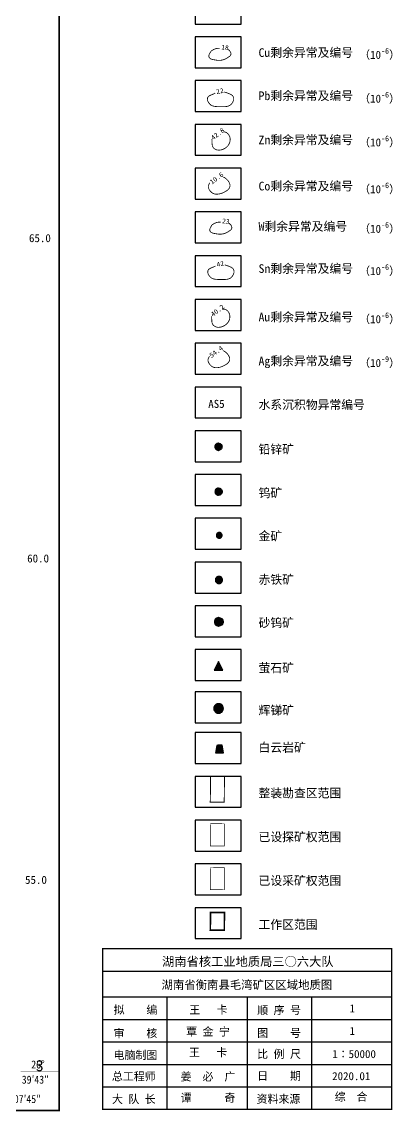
# Model space of a CAD drawing. Extents: x 13788 to 14373, y 59028 to 59855.
# Drawn here: x 14240.4 to 14355.8, y 59027.8 to 59367.1 of the extents above; entities that cross this region are included whole.
import ezdxf
from ezdxf.enums import TextEntityAlignment as Align

# ---------------------------------------------------------------- set-up
doc = ezdxf.new("R2010")
doc.units = 0
doc.header["$LTSCALE"] = 0.5
doc.header["$MEASUREMENT"] = 0
doc.layers.get('0').update_dxf_attribs({"color": 6})
for name, color, linetype in [('DH5万DWT', 7, 'Continuous'), ('JJ', 7, 'Continuous'), ('TK', 7, 'Continuous'), ('TREE_LAYER', 7, 'Continuous'), ('图例WL', 7, 'Continuous'), ('图框', 7, 'Continuous'), ('矿点WT', 7, 'Continuous')]:
    doc.layers.add(name, color=color, linetype=linetype)
doc.styles.add('25', font='', dxfattribs={"width": 0.8, "height": 2.5})
doc.styles.add('HZTXT', font='', dxfattribs={"height": 1})
doc.styles.get("Standard").update_dxf_attribs({"font": ''})
doc.styles.add('黑体', font='simhei.ttf', dxfattribs={"width": 0.8, "height": 2.5})
doc.styles.get('25').set_extended_font_data('NSimSun')
doc.styles.get('HZTXT').set_extended_font_data('SimSun')
doc.styles.get('Standard').set_extended_font_data('SimSun')
doc.linetypes.add('914a', pattern='A,6,-2,[149,AAA.SHX,S=0.15,R=0,X=0,Y=0],-2', length=10)

# ---------------------------------------------------------------- blocks, each defined once
blk = doc.blocks.new('270')
blk.add_hatch(color=130).paths.add_polyline_path([(-0.001231, 0.49567), (-0.001129, -0.496396), (-0.001129, -0.496396), (-0.054109, -0.496309), (-0.156081, -0.474634), (-0.251319, -0.432231), (-0.33566, -0.370954), (-0.405417, -0.293481), (-0.457543, -0.203197), (-0.489758, -0.104049), (-0.500655, -0.000369), (-0.489758, 0.103311), (-0.457543, 0.202459), (-0.405417, 0.292743), (-0.33566, 0.370216), (-0.251319, 0.431494), (-0.156081, 0.473896), (-0.054109, 0.495571), (-0.001231, 0.49567)])
at = {"true_color": 0x7f3331}
blk.add_hatch(color=17, dxfattribs=at).paths.add_polyline_path([(-0.001231, 0.49567), (0.050142, 0.495571), (0.152115, 0.473896), (0.247353, 0.431494), (0.331693, 0.370216), (0.401451, 0.292743), (0.453576, 0.202459), (0.485791, 0.103311), (0.496688, -0.000369), (0.496688, -0.000369), (0.485791, -0.104049), (0.453576, -0.203197), (0.401451, -0.293481), (0.331693, -0.370954), (0.247353, -0.432231), (0.152115, -0.474634), (0.050142, -0.496309), (-0.001129, -0.496396), (-0.001129, -0.496396), (-0.001231, 0.49567)])
at = {"color": 18, "true_color": 0x000000}
for points in [[(-0.001231, 0.49567), (-0.054109, 0.495571), (-0.156081, 0.473896), (-0.251319, 0.431494), (-0.33566, 0.370216), (-0.405417, 0.292743), (-0.457543, 0.202459), (-0.489758, 0.103311), (-0.500655, -0.000369), (-0.489758, -0.104049), (-0.457543, -0.203197), (-0.405417, -0.293481), (-0.33566, -0.370954), (-0.251319, -0.432231), (-0.156081, -0.474634), (-0.054109, -0.496309), (-0.001129, -0.496396)], [(-0.001231, 0.49567), (0.050142, 0.495571), (0.152115, 0.473896), (0.247353, 0.431494), (0.331693, 0.370216), (0.401451, 0.292743), (0.453576, 0.202459), (0.485791, 0.103311), (0.496688, -0.000369), (0.496688, -0.000369), (0.485791, -0.104049), (0.453576, -0.203197), (0.401451, -0.293481), (0.331693, -0.370954), (0.247353, -0.432231), (0.152115, -0.474634), (0.050142, -0.496309), (-0.001129, -0.496396)], [(-0.001231, 0.49567), (-0.001129, -0.496396)]]:
    blk.add_lwpolyline(points, dxfattribs=at)
blk = doc.blocks.new('279')
at = {"true_color": 0xd70065}
blk.add_hatch(color=232, dxfattribs=at).paths.add_polyline_path([(-0.001231, 0.49567), (0.050142, 0.495571), (0.152115, 0.473896), (0.247353, 0.431494), (0.331693, 0.370216), (0.401451, 0.292743), (0.453576, 0.202459), (0.485791, 0.103311), (0.496688, -0.000369), (0.496688, -0.000369), (0.485791, -0.104049), (0.453576, -0.203197), (0.401451, -0.293481), (0.331693, -0.370954), (0.247353, -0.432231), (0.152115, -0.474634), (0.050142, -0.496309), (-0.001129, -0.496396), (-0.001129, -0.496396), (-0.054109, -0.496309), (-0.156081, -0.474634), (-0.251319, -0.432231), (-0.33566, -0.370954), (-0.405417, -0.293481), (-0.457543, -0.203197), (-0.489758, -0.104049), (-0.500655, -0.000369), (-0.489758, 0.103311), (-0.457543, 0.202459), (-0.405417, 0.292743), (-0.33566, 0.370216), (-0.251319, 0.431494), (-0.156081, 0.473896), (-0.054109, 0.495571), (-0.001231, 0.49567)])
at = {"color": 18, "true_color": 0x000000}
for points in [[(-0.001231, 0.49567), (-0.054109, 0.495571), (-0.156081, 0.473896), (-0.251319, 0.431494), (-0.33566, 0.370216), (-0.405417, 0.292743), (-0.457543, 0.202459), (-0.489758, 0.103311), (-0.500655, -0.000369), (-0.489758, -0.104049), (-0.457543, -0.203197), (-0.405417, -0.293481), (-0.33566, -0.370954), (-0.251319, -0.432231), (-0.156081, -0.474634), (-0.054109, -0.496309), (-0.001129, -0.496396)], [(-0.001231, 0.49567), (0.050142, 0.495571), (0.152115, 0.473896), (0.247353, 0.431494), (0.331693, 0.370216), (0.401451, 0.292743), (0.453576, 0.202459), (0.485791, 0.103311), (0.496688, -0.000369), (0.496688, -0.000369), (0.485791, -0.104049), (0.453576, -0.203197), (0.401451, -0.293481), (0.331693, -0.370954), (0.247353, -0.432231), (0.152115, -0.474634), (0.050142, -0.496309), (-0.001129, -0.496396)]]:
    blk.add_lwpolyline(points, dxfattribs=at)
blk = doc.blocks.new('256')
at = {"true_color": 0xff0019}
blk.add_hatch(color=1, dxfattribs=at).paths.add_polyline_path([(0.496688, -0.000369), (0.485791, -0.104049), (0.453576, -0.203197), (0.401451, -0.293481), (0.331693, -0.370954), (0.247353, -0.432231), (0.152115, -0.474634), (0.050142, -0.496309), (-0.054109, -0.496309), (-0.156081, -0.474634), (-0.251319, -0.432231), (-0.33566, -0.370954), (-0.405417, -0.293481), (-0.457543, -0.203197), (-0.489758, -0.104049), (-0.500655, -0.000369), (-0.489758, 0.103311), (-0.457543, 0.202459), (-0.405417, 0.292743), (-0.33566, 0.370216), (-0.251319, 0.431494), (-0.156081, 0.473896), (-0.054109, 0.495571), (0.050142, 0.495571), (0.152115, 0.473896), (0.247353, 0.431494), (0.331693, 0.370216), (0.401451, 0.292743), (0.453576, 0.202459), (0.485791, 0.103311), (0.496688, -0.000369)])
at = {"color": 18, "true_color": 0x000000}
blk.add_lwpolyline([(0.496688, -0.000369), (0.485791, 0.103311), (0.453576, 0.202459), (0.401451, 0.292743), (0.331693, 0.370216), (0.247353, 0.431494), (0.152115, 0.473896), (0.050142, 0.495571), (-0.054109, 0.495571), (-0.156081, 0.473896), (-0.251319, 0.431494), (-0.33566, 0.370216), (-0.405417, 0.292743), (-0.457543, 0.202459), (-0.489758, 0.103311), (-0.500655, -0.000369), (-0.489758, -0.104049), (-0.457543, -0.203197), (-0.405417, -0.293481), (-0.33566, -0.370954), (-0.251319, -0.432231), (-0.156081, -0.474634), (-0.054109, -0.496309), (0.050142, -0.496309), (0.152115, -0.474634), (0.247353, -0.432231), (0.331693, -0.370954), (0.401451, -0.293481), (0.453576, -0.203197), (0.485791, -0.104049), (0.496688, -0.000369)], dxfattribs=at)
at = {"color": 18, "true_color": 0x000000, "const_width": 0.022367}
blk.add_lwpolyline([(-0.045725, -0.000369, 1), (0.041759, -0.000369, 1)], format="xyb", close=True, dxfattribs=at)
at = {"color": 18, "true_color": 0x000000}
blk.add_circle((-0.001983, -0.000369), 0.087484, dxfattribs=at)
blk = doc.blocks.new('319')
at = {"true_color": 0x18f200}
blk.add_hatch(color=3, dxfattribs=at).paths.add_polyline_path([(-0.002467, 0.499869), (0.498446, -0.499413), (-0.500836, -0.499413), (-0.002467, 0.499869)])
at = {"color": 18, "true_color": 0x000000}
blk.add_lwpolyline([(-0.002467, 0.499869), (-0.500836, -0.499413), (0.498446, -0.499413), (-0.002467, 0.499869)], dxfattribs=at)
blk = doc.blocks.new('407')
blk.add_hatch(color=210).paths.add_polyline_path([(-0.419362, -0.49818), (-0.253629, 0.496218), (0.24357, 0.496218), (0.409303, -0.49818), (-0.419362, -0.49818)])
at = {"color": 18, "true_color": 0x000000}
for points in [[(-0.419362, -0.49818), (-0.271622, 0.388264), (-0.271622, 0.388264), (-0.253629, 0.496218), (0.24357, 0.496218), (0.409303, -0.49818), (-0.419362, -0.49818)], [(-0.002612, 0.496373), (-0.002612, -0.498424)]]:
    blk.add_lwpolyline(points, dxfattribs=at)
blk = doc.blocks.new('460')
at = {"true_color": 0xff0019}
blk.add_hatch(color=1, dxfattribs=at).paths.add_polyline_path([(-0.001231, 0.49567), (0.050142, 0.495571), (0.152115, 0.473896), (0.247353, 0.431494), (0.331693, 0.370216), (0.401451, 0.292743), (0.453576, 0.202459), (0.485791, 0.103311), (0.496688, -0.000369), (0.496688, -0.000369), (0.485791, -0.104049), (0.453576, -0.203197), (0.401451, -0.293481), (0.331693, -0.370954), (0.247353, -0.432231), (0.152115, -0.474634), (0.050142, -0.496309), (-0.001129, -0.496396), (-0.001129, -0.496396), (-0.054109, -0.496309), (-0.156081, -0.474634), (-0.251319, -0.432231), (-0.33566, -0.370954), (-0.405417, -0.293481), (-0.457543, -0.203197), (-0.489758, -0.104049), (-0.500655, -0.000369), (-0.489758, 0.103311), (-0.457543, 0.202459), (-0.405417, 0.292743), (-0.33566, 0.370216), (-0.251319, 0.431494), (-0.156081, 0.473896), (-0.054109, 0.495571), (-0.001231, 0.49567)])
at = {"color": 18, "true_color": 0x000000}
for points in [[(-0.001231, 0.49567), (-0.054109, 0.495571), (-0.156081, 0.473896), (-0.251319, 0.431494), (-0.33566, 0.370216), (-0.405417, 0.292743), (-0.457543, 0.202459), (-0.489758, 0.103311), (-0.500655, -0.000369), (-0.489758, -0.104049), (-0.457543, -0.203197), (-0.405417, -0.293481), (-0.33566, -0.370954), (-0.251319, -0.432231), (-0.156081, -0.474634), (-0.054109, -0.496309), (-0.001129, -0.496396)], [(-0.001231, 0.49567), (0.050142, 0.495571), (0.152115, 0.473896), (0.247353, 0.431494), (0.331693, 0.370216), (0.401451, 0.292743), (0.453576, 0.202459), (0.485791, 0.103311), (0.496688, -0.000369), (0.496688, -0.000369), (0.485791, -0.104049), (0.453576, -0.203197), (0.401451, -0.293481), (0.331693, -0.370954), (0.247353, -0.432231), (0.152115, -0.474634), (0.050142, -0.496309), (-0.001129, -0.496396)], [(-0.50177, -0.001208), (0.496201, -0.001208)]]:
    blk.add_lwpolyline(points, dxfattribs=at)
at = {"color": 18, "true_color": 0x000000, "const_width": 0.056317}
blk.add_lwpolyline([(-0.18489, -0.322329, 1), (-0.104129, -0.322329, 1)], format="xyb", close=True, dxfattribs=at)
at = {"color": 18, "true_color": 0x000000}
blk.add_lwpolyline([(0.104089, -0.322329, 1), (0.184849, -0.322329, 1)], format="xyb", close=True, dxfattribs=at)
for centre in [(-0.144509, -0.322329), (-0.144509, -0.322329), (0.144469, -0.322329), (0.144469, -0.322329)]:
    blk.add_circle(centre, 0.080761, dxfattribs=at)
blk = doc.blocks.new('289')
at = {"true_color": 0xff3100}
blk.add_hatch(color=20, dxfattribs=at).paths.add_polyline_path([(0.496688, -0.000369), (0.485791, -0.104049), (0.453576, -0.203197), (0.401451, -0.293481), (0.331693, -0.370954), (0.247353, -0.432231), (0.152115, -0.474634), (0.050142, -0.496309), (-0.054109, -0.496309), (-0.156081, -0.474634), (-0.251319, -0.432231), (-0.33566, -0.370954), (-0.405417, -0.293481), (-0.457543, -0.203197), (-0.489758, -0.104049), (-0.500655, -0.000369), (-0.489758, 0.103311), (-0.457543, 0.202459), (-0.405417, 0.292743), (-0.33566, 0.370216), (-0.251319, 0.431494), (-0.156081, 0.473896), (-0.054109, 0.495571), (0.050142, 0.495571), (0.152115, 0.473896), (0.247353, 0.431494), (0.331693, 0.370216), (0.401451, 0.292743), (0.453576, 0.202459), (0.485791, 0.103311), (0.496688, -0.000369)])
at = {"color": 18, "true_color": 0x000000}
for points in [[(0.496688, -0.000369), (0.485791, 0.103311), (0.453576, 0.202459), (0.401451, 0.292743), (0.331693, 0.370216), (0.247353, 0.431494), (0.152115, 0.473896), (0.050142, 0.495571), (-0.054109, 0.495571), (-0.156081, 0.473896), (-0.251319, 0.431494), (-0.33566, 0.370216), (-0.405417, 0.292743), (-0.457543, 0.202459), (-0.489758, 0.103311), (-0.500655, -0.000369), (-0.489758, -0.104049), (-0.457543, -0.203197), (-0.405417, -0.293481), (-0.33566, -0.370954), (-0.251319, -0.432231), (-0.156081, -0.474634), (-0.054109, -0.496309), (0.050142, -0.496309), (0.152115, -0.474634), (0.247353, -0.432231), (0.331693, -0.370954), (0.401451, -0.293481), (0.453576, -0.203197), (0.485791, -0.104049), (0.496688, -0.000369)], [(-0.001651, 0.494591), (-0.001651, -0.496317)], [(-0.501714, -0.000863), (0.496108, -0.000863)]]:
    blk.add_lwpolyline(points, dxfattribs=at)
blk = doc.blocks.new('293')
at = {"true_color": 0xff3100}
blk.add_hatch(color=20, dxfattribs=at).paths.add_polyline_path([(0.496688, -0.000369), (0.485791, -0.104049), (0.453576, -0.203197), (0.401451, -0.293481), (0.331693, -0.370954), (0.247353, -0.432231), (0.152115, -0.474634), (0.050142, -0.496309), (-0.054109, -0.496309), (-0.156081, -0.474634), (-0.251319, -0.432231), (-0.33566, -0.370954), (-0.405417, -0.293481), (-0.457543, -0.203197), (-0.489758, -0.104049), (-0.500655, -0.000369), (-0.489758, 0.103311), (-0.457543, 0.202459), (-0.405417, 0.292743), (-0.33566, 0.370216), (-0.251319, 0.431494), (-0.156081, 0.473896), (-0.054109, 0.495571), (0.050142, 0.495571), (0.152115, 0.473896), (0.247353, 0.431494), (0.331693, 0.370216), (0.401451, 0.292743), (0.453576, 0.202459), (0.485791, 0.103311), (0.496688, -0.000369)])
at = {"color": 18, "true_color": 0x000000}
for points in [[(0.496688, -0.000369), (0.485791, 0.103311), (0.453576, 0.202459), (0.401451, 0.292743), (0.331693, 0.370216), (0.247353, 0.431494), (0.152115, 0.473896), (0.050142, 0.495571), (-0.054109, 0.495571), (-0.156081, 0.473896), (-0.251319, 0.431494), (-0.33566, 0.370216), (-0.405417, 0.292743), (-0.457543, 0.202459), (-0.489758, 0.103311), (-0.500655, -0.000369), (-0.489758, -0.104049), (-0.457543, -0.203197), (-0.405417, -0.293481), (-0.33566, -0.370954), (-0.251319, -0.432231), (-0.156081, -0.474634), (-0.054109, -0.496309), (0.050142, -0.496309), (0.152115, -0.474634), (0.247353, -0.432231), (0.331693, -0.370954), (0.401451, -0.293481), (0.453576, -0.203197), (0.485791, -0.104049), (0.496688, -0.000369)], [(-0.501714, -0.000863), (0.496108, -0.000863)]]:
    blk.add_lwpolyline(points, dxfattribs=at)

msp = doc.modelspace()

# ---------------------------------------------------------------- linework, layer by layer
at = {"layer": 'JJ', "color": 5, "linetype": '914a', "ltscale": 0.5, "const_width": 0.3, "flags": 128}
msp.add_lwpolyline([(14303.52, 59132.07), (14303.49, 59123.99), (14299.13, 59124.02), (14299.18, 59132.07)], dxfattribs=at)
at = {"layer": 'TK'}
for points in [[(14294.45, 59122.43), (14308.79, 59122.43), (14308.79, 59132.07), (14294.45, 59132.07), (14294.45, 59122.43)], [(14294.45, 59108.8), (14308.79, 59108.8), (14308.79, 59118.43), (14294.45, 59118.43), (14294.45, 59108.8)], [(14294.45, 59095.16), (14308.79, 59095.16), (14308.79, 59104.8), (14294.45, 59104.8), (14294.45, 59095.16)], [(14294.45, 59081.53), (14308.79, 59081.53), (14308.79, 59091.16), (14294.45, 59091.16), (14294.45, 59081.53)]]:
    msp.add_lwpolyline(points, dxfattribs=at)
at = {"layer": 'TK', "color": 1, "ltscale": 2, "const_width": 0.5, "flags": 128}
msp.add_lwpolyline([(14303.53, 59089.64), (14303.49, 59084.16), (14299.13, 59084.19), (14299.19, 59089.67)], close=True, dxfattribs=at)
at = {"layer": 'TK', "linetype": 'Continuous', "const_width": 0.4}
msp.add_lwpolyline([(14355.62, 59028.35), (14265.62, 59028.35), (14265.62, 59078.35), (14355.62, 59078.35)], close=True, dxfattribs=at)
at = {"layer": 'TK', "linetype": 'Continuous'}
for points in [[(14265.62, 59071.35), (14355.62, 59071.35)], [(14265.62, 59063.35), (14355.62, 59063.35)], [(14285.62, 59063.35), (14285.62, 59028.35)], [(14310.62, 59063.35), (14310.62, 59028.35)], [(14330.62, 59063.35), (14330.62, 59028.35)], [(14265.62, 59056.35), (14355.62, 59056.35)], [(14265.62, 59049.35), (14355.62, 59049.35)], [(14265.62, 59042.35), (14355.62, 59042.35)], [(14265.62, 59035.35), (14355.62, 59035.35)]]:
    msp.add_lwpolyline(points, dxfattribs=at)
at = {"layer": 'TREE_LAYER', "color": 5, "const_width": 0.2}
msp.add_lwpolyline([(14303.53, 59117.28), (14303.49, 59110.36), (14299.13, 59110.39), (14299.19, 59117.31)], close=True, dxfattribs=at)
at = {"layer": 'TREE_LAYER', "color": 6, "const_width": 0.2}
msp.add_lwpolyline([(14303.53, 59103.65), (14303.49, 59096.72), (14299.13, 59096.75), (14299.19, 59103.68)], close=True, dxfattribs=at)
at = {"layer": '图例WL'}
for points in [[(14294.45, 59366.45), (14308.79, 59366.45), (14308.79, 59376.09), (14294.45, 59376.09), (14294.45, 59366.45)], [(14294.45, 59352.82), (14308.79, 59352.82), (14308.79, 59362.45), (14294.45, 59362.45), (14294.45, 59352.82)], [(14294.45, 59339.18), (14308.79, 59339.18), (14308.79, 59348.82), (14294.45, 59348.82), (14294.45, 59339.18)], [(14294.45, 59325.55), (14308.79, 59325.55), (14308.79, 59335.18), (14294.45, 59335.18), (14294.45, 59325.55)], [(14294.45, 59311.91), (14308.79, 59311.91), (14308.79, 59321.55), (14294.45, 59321.55), (14294.45, 59311.91)], [(14294.45, 59298.28), (14308.79, 59298.28), (14308.79, 59307.91), (14294.45, 59307.91), (14294.45, 59298.28)], [(14294.45, 59284.64), (14308.79, 59284.64), (14308.79, 59294.28), (14294.45, 59294.28), (14294.45, 59284.64)], [(14294.45, 59271), (14308.79, 59271), (14308.79, 59280.64), (14294.45, 59280.64), (14294.45, 59271)], [(14294.45, 59257.37), (14308.79, 59257.37), (14308.79, 59267), (14294.45, 59267), (14294.45, 59257.37)], [(14294.45, 59243.73), (14308.79, 59243.73), (14308.79, 59253.37), (14294.45, 59253.37), (14294.45, 59243.73)], [(14294.45, 59230.1), (14308.79, 59230.1), (14308.79, 59239.73), (14294.45, 59239.73), (14294.45, 59230.1)], [(14294.45, 59216.46), (14308.79, 59216.46), (14308.79, 59226.1), (14294.45, 59226.1), (14294.45, 59216.46)], [(14294.45, 59202.83), (14308.79, 59202.83), (14308.79, 59212.46), (14294.45, 59212.46), (14294.45, 59202.83)], [(14294.45, 59189.19), (14308.79, 59189.19), (14308.79, 59198.83), (14294.45, 59198.83), (14294.45, 59189.19)], [(14294.45, 59175.56), (14308.79, 59175.56), (14308.79, 59185.19), (14294.45, 59185.19), (14294.45, 59175.56)], [(14294.45, 59161.92), (14308.79, 59161.92), (14308.79, 59171.56), (14294.45, 59171.56), (14294.45, 59161.92)], [(14294.45, 59148.76), (14308.79, 59148.76), (14308.79, 59158.4), (14294.45, 59158.4), (14294.45, 59148.76)], [(14294.45, 59136.07), (14308.79, 59136.07), (14308.79, 59145.7), (14294.45, 59145.7), (14294.45, 59136.07)]]:
    msp.add_lwpolyline(points, dxfattribs=at)
at = {"layer": '图例WL', "color": 3, "const_width": 0.25, "elevation": -2574}
for points in [[(14304.64, 59358.56), (14304.97, 59358.28), (14305.27, 59357.97), (14305.48, 59357.61), (14305.57, 59357.22), (14305.5, 59356.83), (14305.27, 59356.5), (14304.94, 59356.24), (14304.57, 59356), (14304.21, 59355.77), (14303.84, 59355.57), (14303.45, 59355.41), (14303.04, 59355.28), (14302.63, 59355.19), (14302.21, 59355.14), (14301.78, 59355.13), (14301.36, 59355.15), (14300.94, 59355.21), (14300.51, 59355.29), (14300.07, 59355.36), (14299.64, 59355.46), (14299.25, 59355.61), (14298.94, 59355.83), (14298.72, 59356.14), (14298.66, 59356.54), (14298.76, 59356.92), (14298.96, 59357.3), (14299.18, 59357.68), (14299.3, 59357.94)], [(14299.3, 59357.94), (14299.49, 59358.09), (14299.69, 59358.24), (14299.9, 59358.36), (14300.12, 59358.48), (14300.34, 59358.59), (14300.57, 59358.68), (14300.8, 59358.75), (14301.04, 59358.81), (14301.28, 59358.85), (14301.52, 59358.87), (14301.77, 59358.88), (14302.01, 59358.86), (14302.06, 59358.86)]]:
    msp.add_lwpolyline(points, dxfattribs=at)
at = {"layer": '图例WL', "color": 178, "const_width": 0.25, "elevation": 31}
msp.add_lwpolyline([(14303.49, 59345.24), (14304.02, 59345.11), (14304.53, 59344.93), (14305.06, 59344.73), (14305.56, 59344.5), (14305.99, 59344.2), (14306.29, 59343.8), (14306.43, 59343.3), (14306.38, 59342.77), (14306.2, 59342.26), (14305.92, 59341.79), (14305.59, 59341.38), (14305.18, 59341.08), (14304.71, 59340.88), (14304.19, 59340.76), (14303.64, 59340.71), (14303.08, 59340.69), (14302.52, 59340.7), (14301.98, 59340.71), (14301.42, 59340.72), (14300.87, 59340.75), (14300.33, 59340.82), (14299.82, 59340.96), (14299.35, 59341.18), (14298.96, 59341.52), (14298.62, 59341.95), (14298.35, 59342.43), (14298.22, 59342.94), (14298.26, 59343.45), (14298.51, 59343.84), (14298.9, 59344.13), (14299.39, 59344.35), (14299.92, 59344.57), (14300.43, 59344.81), (14300.64, 59344.95)], dxfattribs=at)
at = {"layer": '图例WL', "color": 5, "const_width": 0.25, "elevation": 32}
msp.add_lwpolyline([(14303.17, 59332.82), (14303.64, 59332.81), (14304.08, 59332.68), (14304.46, 59332.42), (14304.78, 59332.08), (14305.03, 59331.7), (14305.21, 59331.27), (14305.3, 59330.82), (14305.31, 59330.35), (14305.26, 59329.89), (14305.14, 59329.44), (14304.94, 59329.02), (14304.69, 59328.63), (14304.38, 59328.28), (14304.03, 59327.97), (14303.64, 59327.7), (14303.21, 59327.48), (14302.77, 59327.31), (14302.31, 59327.21), (14301.86, 59327.16), (14301.41, 59327.19), (14300.98, 59327.29), (14300.59, 59327.48), (14300.23, 59327.74), (14299.95, 59328.09), (14299.78, 59328.5), (14299.7, 59328.94), (14299.68, 59329.4), (14299.67, 59329.87), (14299.65, 59330.35), (14299.61, 59330.63)], dxfattribs=at)
at = {"layer": '图例WL', "color": 208, "const_width": 0.25, "elevation": -2570}
msp.add_lwpolyline([(14303.15, 59318.8), (14303.58, 59318.59), (14303.98, 59318.31), (14304.34, 59317.99), (14304.68, 59317.62), (14304.96, 59317.21), (14305.16, 59316.78), (14305.27, 59316.33), (14305.25, 59315.86), (14305.11, 59315.41), (14304.84, 59315.03), (14304.5, 59314.7), (14304.09, 59314.42), (14303.66, 59314.17), (14303.23, 59313.95), (14302.77, 59313.76), (14302.29, 59313.6), (14301.81, 59313.5), (14301.32, 59313.44), (14300.84, 59313.45), (14300.39, 59313.53), (14299.96, 59313.69), (14299.57, 59313.94), (14299.22, 59314.28), (14298.91, 59314.67), (14298.67, 59315.09), (14298.53, 59315.54), (14298.52, 59316.01), (14298.67, 59316.46), (14298.93, 59316.87), (14299.01, 59317.01)], dxfattribs=at)
at = {"layer": '图例WL', "color": 6, "const_width": 0.25, "elevation": -2574}
for points in [[(14304.92, 59304.41), (14305.25, 59304.13), (14305.55, 59303.82), (14305.77, 59303.46), (14305.86, 59303.07), (14305.78, 59302.67), (14305.55, 59302.35), (14305.23, 59302.09), (14304.85, 59301.85), (14304.49, 59301.62), (14304.12, 59301.42), (14303.73, 59301.25), (14303.33, 59301.13), (14302.91, 59301.04), (14302.49, 59300.99), (14302.07, 59300.98), (14301.64, 59301), (14301.22, 59301.06), (14300.8, 59301.13), (14300.36, 59301.21), (14299.92, 59301.31), (14299.54, 59301.46), (14299.22, 59301.67), (14299.01, 59301.99), (14298.95, 59302.39), (14299.05, 59302.77), (14299.24, 59303.14), (14299.46, 59303.52), (14299.58, 59303.79)], [(14299.58, 59303.79), (14299.77, 59303.94), (14299.97, 59304.08), (14300.18, 59304.21), (14300.4, 59304.33), (14300.62, 59304.43), (14300.85, 59304.52), (14301.08, 59304.6), (14301.32, 59304.66), (14301.56, 59304.7), (14301.8, 59304.72), (14302.05, 59304.73), (14302.29, 59304.71), (14302.35, 59304.71)]]:
    msp.add_lwpolyline(points, dxfattribs=at)
at = {"layer": '图例WL', "color": 90, "const_width": 0.25, "elevation": -2575}
msp.add_lwpolyline([(14303.6, 59291.4), (14304.13, 59291.27), (14304.64, 59291.09), (14305.17, 59290.89), (14305.67, 59290.66), (14306.1, 59290.36), (14306.4, 59289.96), (14306.54, 59289.45), (14306.49, 59288.93), (14306.31, 59288.42), (14306.03, 59287.94), (14305.7, 59287.53), (14305.29, 59287.23), (14304.82, 59287.04), (14304.3, 59286.92), (14303.75, 59286.86), (14303.19, 59286.85), (14302.63, 59286.85), (14302.09, 59286.86), (14301.53, 59286.87), (14300.98, 59286.9), (14300.44, 59286.98), (14299.93, 59287.11), (14299.46, 59287.34), (14299.07, 59287.68), (14298.73, 59288.11), (14298.46, 59288.58), (14298.33, 59289.09), (14298.37, 59289.61), (14298.62, 59290), (14299.01, 59290.28), (14299.5, 59290.51), (14300.03, 59290.72), (14300.54, 59290.97), (14300.75, 59291.1)], dxfattribs=at)
at = {"layer": '图例WL', "color": 1, "const_width": 0.25, "elevation": -2571}
msp.add_lwpolyline([(14303.08, 59277.62), (14303.55, 59277.61), (14303.99, 59277.48), (14304.37, 59277.22), (14304.69, 59276.88), (14304.94, 59276.5), (14305.12, 59276.07), (14305.21, 59275.62), (14305.22, 59275.15), (14305.17, 59274.69), (14305.05, 59274.24), (14304.85, 59273.82), (14304.6, 59273.43), (14304.29, 59273.08), (14303.94, 59272.77), (14303.55, 59272.5), (14303.12, 59272.28), (14302.68, 59272.11), (14302.22, 59272.01), (14301.77, 59271.97), (14301.32, 59271.99), (14300.89, 59272.09), (14300.5, 59272.28), (14300.14, 59272.55), (14299.86, 59272.9), (14299.69, 59273.3), (14299.61, 59273.74), (14299.59, 59274.2), (14299.58, 59274.67), (14299.56, 59275.15), (14299.52, 59275.43)], dxfattribs=at)
at = {"layer": '图例WL', "const_width": 0.25, "elevation": -2570}
msp.add_lwpolyline([(14303.04, 59264.74), (14303.48, 59264.53), (14303.88, 59264.25), (14304.24, 59263.93), (14304.57, 59263.56), (14304.85, 59263.15), (14305.06, 59262.72), (14305.16, 59262.27), (14305.15, 59261.8), (14305, 59261.35), (14304.74, 59260.97), (14304.39, 59260.64), (14303.99, 59260.36), (14303.56, 59260.11), (14303.12, 59259.89), (14302.66, 59259.7), (14302.19, 59259.54), (14301.7, 59259.44), (14301.22, 59259.38), (14300.74, 59259.39), (14300.28, 59259.47), (14299.86, 59259.63), (14299.47, 59259.88), (14299.12, 59260.22), (14298.81, 59260.61), (14298.57, 59261.03), (14298.43, 59261.48), (14298.41, 59261.95), (14298.57, 59262.4), (14298.82, 59262.81), (14298.91, 59262.95)], dxfattribs=at)
at = {"layer": '图框'}
for points, const_width, elevation in [([(13788, 59028), (14252, 59028), (14252, 59812)], 0.5, 2), ([(14240, 59040), (14252, 59040)], 0.08, 21)]:
    msp.add_lwpolyline(points, dxfattribs=dict(at, const_width=const_width, elevation=elevation))

# ---------------------------------------------------------------- block references
at = {"layer": '图例WL'}
for name, p, xscale, yscale in [('270', (14301.68, 59234.75), 2.25, 2.25), ('279', (14301.71, 59220.78), 2.25, 2.25), ('289', (14301.92, 59207.15), 1.799999999999272, 1.80000000000291), ('256', (14301.83, 59193.27), 2.25, 2.25), ('460', (14301.79, 59180.22), 2.700000000000728, 2.69999999999709), ('407', (14302.02, 59140.6), 2.700000000000728, 2.69999999999709)]:
    msp.add_blockref(name, p, dxfattribs=dict(at, xscale=xscale, yscale=yscale))
at = {"layer": '图例WL', "color": 90, "xscale": 2.700000000000728, "yscale": 2.69999999999709}
msp.add_blockref('319', (14301.67, 59166.55), dxfattribs=at)
at = {"layer": '矿点WT', "xscale": 3, "yscale": 3}
msp.add_blockref('293', (14301.72, 59153.23), dxfattribs=at)

# ---------------------------------------------------------------- texts
at = {"layer": 'DH5万DWT', "insert": (14244.79, 59040.16, 10), "char_height": 3.5, "width": 3.5, "attachment_point": 7}
msp.add_mtext('\\A1;3', dxfattribs=at)
at = {"layer": 'TK', "color": 7, "linetype": 'Continuous', "style": '25'}
for s, height, p in [('湖南省核工业地质局三○六大队', 2.8, (14284.09, 59072.99)), ('拟    编', 2.5, (14268.99, 59058.07)), ('王   卡', 2.5, (14292.6, 59058.07)), ('顺 序 号', 2.5, (14313.74, 59057.96)), ('1', 2.5, (14342.52, 59058.54)), ('审    核  ', 2.5, (14268.99, 59050.75)), (' 覃 金 宁', 2.5, (14289.9, 59051.28)), ('图    号', 2.5, (14313.74, 59050.86)), ('1', 2.5, (14342.52, 59051.5)), ('电脑制图', 2.5, (14268.99, 59043.98)), ('王   卡', 2.5, (14292.48, 59044.83)), ('比 例 尺', 2.5, (14313.74, 59044.31)), ('1∶50000', 2.5, (14337.13, 59044.31)), ('总工程师', 2.5, (14268.47, 59037.35)), ('姜\u3000必\u3000广', 2.5, (14289.89, 59037.28)), ('日    期', 2.5, (14313.74, 59037.49)), ('2020.01', 2.5, (14337.1, 59037.43)), ('大 队 长', 2.5, (14268.47, 59030.26)), ('谭\u3000 \u3000 奇', 2.5, (14289.89, 59030.7)), ('资料来源', 2.5, (14313.54, 59030.31)), ('综  合', 2.5, (14337.89, 59030.98))]:
    msp.add_text(s, height=height, dxfattribs=at).set_placement(p)
at = {"layer": 'TK', "color": 7, "linetype": 'Continuous', "style": '黑体'}
msp.add_text('湖南省衡南县毛湾矿区区域地质图', height=2.6, dxfattribs=at).set_placement((14310.53, 59065.81), align=Align.CENTER)
at = {"layer": 'TK', "color": 7, "char_height": 2.7, "attachment_point": 7}
for s, insert, width in [('整装勘查区范围', (14314.16, 59125.16), 37.6141), ('已设探矿权范围', (14314.16, 59111.52), 37.6141), ('已设采矿权范围', (14314.16, 59097.89), 31.5093), ('工作区范围 ', (14314.16, 59084.25), 31.0918)]:
    msp.add_mtext(s, dxfattribs=dict(at, insert=insert, width=width))
at = {"layer": '图例WL', "color": 7, "style": 'HZTXT'}
for s, rotation, p in [('18', 353.367, (14302.47, 59358.57)), ('22', 11.3099, (14301.12, 59344.61)), ('42.8', 38.2902, (14300.04, 59330.19)), ('10.6', 36.3844, (14299.65, 59316.43)), ('23', 353.3675, (14302.75, 59304.42)), ('42', 11.3099, (14301.23, 59290.76)), ('40.2', 38.2902, (14299.98, 59275.18)), ('54.4', 36.3844, (14299.5, 59262.36))]:
    msp.add_text(s, height=1.5, rotation=rotation, dxfattribs=at).set_placement(p)
for s, p in [('Cu剩余异常及编号', (14314.16, 59356.2)), ('Pb剩余异常及编号', (14314.16, 59342.75)), ('Zn剩余异常及编号', (14314.16, 59329)), ('Co剩余异常及编号', (14314.16, 59314.61)), ('W剩余异常及编号', (14314.16, 59302.04)), ('Sn剩余异常及编号', (14314.16, 59288.91)), ('Au剩余异常及编号', (14314.16, 59273.8)), ('Ag剩余异常及编号', (14314.16, 59260.13)), ('水系沉积物异常编号', (14314.16, 59246.49))]:
    msp.add_text(s, height=2.7, dxfattribs=at).set_placement(p)
at = {"layer": '图例WL', "color": 7}
for s, insert, char_height, width, attachment_point in [('\\A1;（10{\\H0.7x;\\S-6^ ;}）', (14345.52, 59358.95), 2.5, 30.716, 1), ('\\A1;（10{\\H0.7x;\\S-6^ ;}）', (14345.52, 59345.31), 2.5, 30.716, 1), ('\\A1;（10{\\H0.7x;\\S-6^ ;}）', (14345.52, 59331.68), 2.5, 30.716, 1), ('\\A1;（10{\\H0.7x;\\S-6^ ;}）', (14345.52, 59317.08), 2.5, 30.716, 1), ('\\A1;（10{\\H0.7x;\\S-6^ ;}）', (14345.52, 59304.77), 2.5, 30.716, 1), ('\\A1;（10{\\H0.7x;\\S-6^ ;}）', (14345.52, 59291.61), 2.5, 30.716, 1), ('\\A1;（10{\\H0.7x;\\S-6^ ;}）', (14345.52, 59276.6), 2.5, 30.716, 1), ('\\A1;（10{\\H0.7x;\\S-9^ ;}）', (14345.52, 59262.96), 2.5, 30.716, 1), ('AS5', (14298.49, 59249.37), 2.5, 30.716, 1), ('铅锌矿', (14314.16, 59232.31), 2.7, 17.28, 7), ('\\A1;钨矿', (14314.16, 59218.72), 2.7, 11.52, 7), ('\\A1;金矿', (14314.16, 59205.28), 2.7, 11.52, 7), ('\\A1;赤铁矿', (14314.16, 59191.72), 2.7, 17.28, 7), ('\\A1;砂钨矿', (14314.16, 59178.26), 2.7, 17.28, 7), ('\\A1;萤石矿', (14314.16, 59164.16), 2.7, 17.28, 7), ('辉锑矿', (14314.16, 59151), 2.7, 17.28, 7), ('\\A1;白云岩矿', (14314.16, 59139.39), 2.7, 23.04, 7)]:
    msp.add_mtext(s, dxfattribs=dict(at, insert=insert, char_height=char_height, width=width, attachment_point=attachment_point))
at = {"layer": '图框', "style": 'HZTXT'}
for s, p in [('65.0', (14242.63, 59298.5)), ('60.0', (14242.06, 59198.71)), ('55.0', (14241.4, 59098.58))]:
    msp.add_text(s, height=2.5, dxfattribs=at).set_placement(p)
at = {"layer": '图框', "style": 'HZTXT', "width": 0.9}
for s, p in [('26%%D', (14243.33, 59041.06, -8)), ('39′43″', (14240.37, 59036.34, -6)), ('113%%D07′45″', (14232.17, 59030.3, -8))]:
    msp.add_text(s, height=2.5, dxfattribs=at).set_placement(p)

doc.saveas('drawing.dxf')
